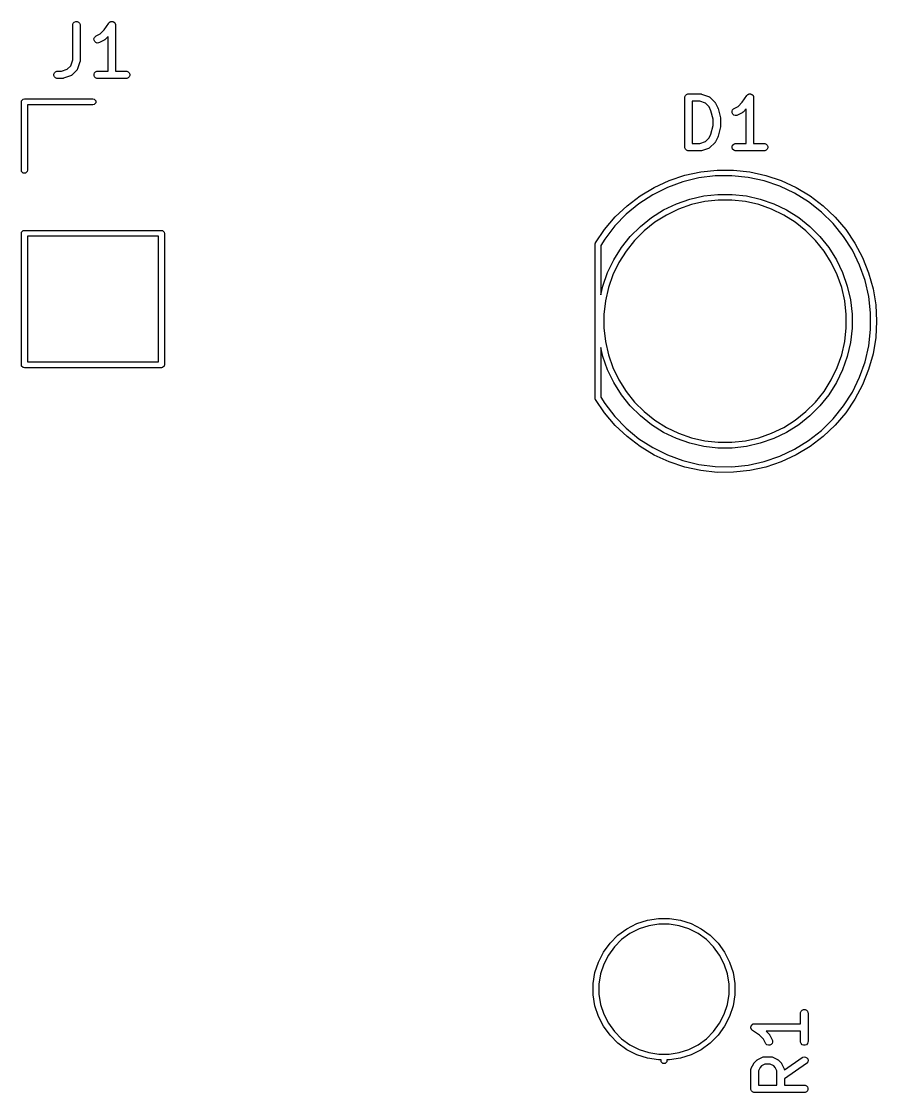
# Model space of a CAD drawing. Header units: inches. Extents: x 5.12 to 6.33, y -3.92 to -3.07.
# Drawn here: x 5.12 to 5.798, y -3.919 to -3.069 of the extents above; entities that cross this region are included whole.
import ezdxf

# ---------------------------------------------------------------- set-up
doc = ezdxf.new("R2010")
doc.units = ezdxf.units.IN
doc.header["$MEASUREMENT"] = 0
doc.layers.add('F.Silkscreen', color=41, linetype='CONTINUOUS', true_color=0xf2eda1)

msp = doc.modelspace()

# ---------------------------------------------------------------- linework, layer by layer
at = {"layer": 'F.Silkscreen', "linetype": 'CONTINUOUS'}
for p, q in [((5.16109, -3.07224), (5.16115, -3.07166)), ((5.16109, -3.09988), (5.16109, -3.07224)), ((5.16115, -3.07166), (5.16159, -3.0706)), ((5.16159, -3.0706), (5.1624, -3.06978)), ((5.1624, -3.06978), (5.16347, -3.06934)), ((5.16347, -3.06934), (5.16462, -3.06934)), ((5.16462, -3.06934), (5.16568, -3.06978)), ((5.16568, -3.06978), (5.1665, -3.0706)), ((5.1665, -3.0706), (5.16694, -3.07166)), ((5.16694, -3.07166), (5.16699, -3.07224)), ((5.16699, -3.07224), (5.16699, -3.10036)), ((5.18292, -3.07918), (5.18612, -3.07598)), ((5.18612, -3.07598), (5.18971, -3.0706)), ((5.18971, -3.07059), (5.19007, -3.07015)), ((5.18971, -3.0706), (5.18971, -3.07059)), ((5.18971, -3.0706), (5.18971, -3.0706)), ((5.18971, -3.0706), (5.18971, -3.0706)), ((5.19007, -3.07015), (5.19032, -3.06999)), ((5.19032, -3.06999), (5.19052, -3.06978)), ((5.19052, -3.06978), (5.19079, -3.06967)), ((5.19079, -3.06967), (5.19103, -3.06951)), ((5.19103, -3.06951), (5.19132, -3.06945)), ((5.19132, -3.06945), (5.19159, -3.06934)), ((5.19159, -3.06934), (5.19188, -3.06934)), ((5.19188, -3.06934), (5.19216, -3.06928)), ((5.19216, -3.06928), (5.19245, -3.06934)), ((5.19245, -3.06934), (5.19274, -3.06934)), ((5.19274, -3.06934), (5.19301, -3.06945)), ((5.19301, -3.06945), (5.19329, -3.06951)), ((5.19329, -3.06951), (5.19353, -3.06967)), ((5.19353, -3.06967), (5.1938, -3.06978)), ((5.1938, -3.06978), (5.19401, -3.06999)), ((5.19401, -3.06999), (5.19425, -3.07015)), ((5.19425, -3.07015), (5.19441, -3.07039)), ((5.19441, -3.07039), (5.19462, -3.0706)), ((5.19462, -3.0706), (5.19473, -3.07086)), ((5.19473, -3.07086), (5.19489, -3.0711)), ((5.19489, -3.0711), (5.19495, -3.07139)), ((5.19495, -3.07139), (5.19506, -3.07166)), ((5.19506, -3.07166), (5.19512, -3.07223)), ((5.19512, -3.07223), (5.19512, -3.07223)), ((5.19512, -3.07223), (5.19512, -3.07223)), ((5.19512, -3.07223), (5.19512, -3.07224)), ((5.19512, -3.07224), (5.19512, -3.10865)), ((5.17799, -3.08312), (5.17835, -3.08202)), ((5.17807, -3.08427), (5.17799, -3.08312)), ((5.17858, -3.0853), (5.17807, -3.08427)), ((5.17835, -3.08202), (5.1791, -3.08115)), ((5.1791, -3.08115), (5.17959, -3.08084)), ((5.17959, -3.08084), (5.18292, -3.07918)), ((5.18598, -3.08425), (5.18224, -3.08613)), ((5.18623, -3.0841), (5.18598, -3.08425)), ((5.1863, -3.08407), (5.18623, -3.0841)), ((5.18639, -3.084), (5.1863, -3.08407)), ((5.18647, -3.08394), (5.18639, -3.084)), ((5.18653, -3.08388), (5.18647, -3.08394)), ((5.18675, -3.0837), (5.18653, -3.08388)), ((5.18921, -3.08124), (5.18675, -3.0837)), ((5.18921, -3.10865), (5.18921, -3.08124)), ((5.17945, -3.08605), (5.17858, -3.0853)), ((5.18055, -3.08642), (5.17945, -3.08605)), ((5.18169, -3.08633), (5.18055, -3.08642)), ((5.18224, -3.08613), (5.18169, -3.08633)), ((5.15959, -3.10439), (5.16109, -3.09988)), ((5.16684, -3.10129), (5.16497, -3.10692)), ((5.16691, -3.10101), (5.16684, -3.10129)), ((5.16694, -3.10093), (5.16691, -3.10101)), ((5.16695, -3.10083), (5.16694, -3.10093)), ((5.16697, -3.10073), (5.16695, -3.10083)), ((5.16699, -3.10036), (5.16697, -3.10065)), ((5.16697, -3.10065), (5.16697, -3.10073)), ((5.14615, -3.11103), (5.14659, -3.10997)), ((5.14659, -3.10997), (5.1474, -3.10915)), ((5.1474, -3.10915), (5.14847, -3.10871)), ((5.14847, -3.10871), (5.14904, -3.10865)), ((5.14904, -3.10865), (5.15231, -3.10865)), ((5.15231, -3.10865), (5.15682, -3.10715)), ((5.15682, -3.10715), (5.15959, -3.10439)), ((5.16426, -3.10807), (5.16051, -3.11182)), ((5.16462, -3.10762), (5.16426, -3.10807)), ((5.16466, -3.10753), (5.16462, -3.10762)), ((5.16473, -3.10745), (5.16466, -3.10753)), ((5.16497, -3.10692), (5.16473, -3.10745)), ((5.17802, -3.11103), (5.17846, -3.10997)), ((5.17846, -3.10997), (5.17927, -3.10915)), ((5.17927, -3.10915), (5.18034, -3.10871)), ((5.18034, -3.10871), (5.18091, -3.10865)), ((5.18091, -3.10865), (5.18921, -3.10865)), ((5.19512, -3.10865), (5.20341, -3.10865)), ((5.20341, -3.10865), (5.20399, -3.10871)), ((5.20399, -3.10871), (5.20505, -3.10915)), ((5.20505, -3.10915), (5.20587, -3.10997)), ((5.20587, -3.10997), (5.20631, -3.11103)), ((5.14615, -3.11218), (5.14615, -3.11103)), ((5.14659, -3.11325), (5.14615, -3.11218)), ((5.1474, -3.11406), (5.14659, -3.11325)), ((5.14847, -3.1145), (5.1474, -3.11406)), ((5.14904, -3.11456), (5.14847, -3.1145)), ((5.15279, -3.11456), (5.14904, -3.11456)), ((5.15308, -3.11453), (5.15279, -3.11456)), ((5.15316, -3.11454), (5.15308, -3.11453)), ((5.15326, -3.11451), (5.15316, -3.11454)), ((5.15337, -3.1145), (5.15326, -3.11451)), ((5.15344, -3.11447), (5.15337, -3.1145)), ((5.15373, -3.11441), (5.15344, -3.11447)), ((5.15935, -3.11253), (5.15373, -3.11441)), ((5.15988, -3.1123), (5.15935, -3.11253)), ((5.15996, -3.11223), (5.15988, -3.1123)), ((5.16006, -3.11219), (5.15996, -3.11223)), ((5.16051, -3.11182), (5.16006, -3.11219)), ((5.17802, -3.11218), (5.17802, -3.11103)), ((5.17846, -3.11325), (5.17802, -3.11218)), ((5.17927, -3.11406), (5.17846, -3.11325)), ((5.18034, -3.1145), (5.17927, -3.11406)), ((5.18091, -3.11456), (5.18034, -3.1145)), ((5.20341, -3.11456), (5.18091, -3.11456)), ((5.20399, -3.1145), (5.20341, -3.11456)), ((5.20505, -3.11406), (5.20399, -3.1145)), ((5.20587, -3.11325), (5.20505, -3.11406)), ((5.20631, -3.11218), (5.20587, -3.11325)), ((5.20631, -3.11103), (5.20631, -3.11218)), ((5.64765, -3.12726), (5.64871, -3.12682)), ((5.64871, -3.12682), (5.64929, -3.12676)), ((5.64929, -3.12676), (5.65866, -3.12676)), ((5.65866, -3.12676), (5.65895, -3.12679)), ((5.65895, -3.12679), (5.65903, -3.12679)), ((5.65903, -3.12679), (5.65913, -3.12681)), ((5.65913, -3.12681), (5.65924, -3.12682)), ((5.65924, -3.12682), (5.65931, -3.12685)), ((5.65931, -3.12685), (5.6596, -3.12692)), ((5.6596, -3.12692), (5.66522, -3.12879)), ((5.69666, -3.12715), (5.6969, -3.12699)), ((5.6969, -3.12699), (5.69719, -3.12693)), ((5.69719, -3.12693), (5.69746, -3.12682)), ((5.69746, -3.12682), (5.69774, -3.12682)), ((5.69774, -3.12682), (5.69803, -3.12676)), ((5.69803, -3.12676), (5.69832, -3.12682)), ((5.69832, -3.12682), (5.69861, -3.12682)), ((5.69861, -3.12682), (5.69887, -3.12693)), ((5.69887, -3.12693), (5.69916, -3.12699)), ((5.69916, -3.12699), (5.6994, -3.12715)), ((5.12047, -3.13307), (5.12065, -3.13217)), ((5.12047, -3.1874), (5.12047, -3.13307)), ((5.12065, -3.13217), (5.12193, -3.13089)), ((5.12193, -3.13089), (5.12283, -3.13071)), ((5.12283, -3.13071), (5.17717, -3.13071)), ((5.17717, -3.13543), (5.1252, -3.13543)), ((5.1252, -3.13543), (5.1252, -3.1874)), ((5.17717, -3.13071), (5.17807, -3.13089)), ((5.17807, -3.13525), (5.17717, -3.13543)), ((5.17807, -3.13089), (5.17935, -3.13217)), ((5.17935, -3.13397), (5.17807, -3.13525)), ((5.17935, -3.13217), (5.17935, -3.13397)), ((5.64633, -3.12972), (5.64639, -3.12914)), ((5.64633, -3.16909), (5.64633, -3.12972)), ((5.64639, -3.12914), (5.64683, -3.12808)), ((5.64683, -3.12808), (5.64765, -3.12726)), ((5.65818, -3.13267), (5.65224, -3.13267)), ((5.65224, -3.13267), (5.65224, -3.16613)), ((5.66269, -3.13417), (5.65818, -3.13267)), ((5.66561, -3.13709), (5.66269, -3.13417)), ((5.66522, -3.12879), (5.66575, -3.12903)), ((5.66575, -3.12903), (5.66583, -3.1291)), ((5.66583, -3.1291), (5.66593, -3.12914)), ((5.66593, -3.12914), (5.66637, -3.1295)), ((5.66637, -3.1295), (5.67012, -3.13325)), ((5.67012, -3.13325), (5.67031, -3.13348)), ((5.67031, -3.13348), (5.67037, -3.13353)), ((5.67037, -3.13353), (5.67042, -3.13362)), ((5.67042, -3.13362), (5.67049, -3.1337)), ((5.67049, -3.1337), (5.67052, -3.13377)), ((5.67052, -3.13377), (5.67068, -3.13402)), ((5.67068, -3.13402), (5.67255, -3.13777)), ((5.68878, -3.13666), (5.69199, -3.13346)), ((5.69199, -3.13346), (5.69557, -3.12808)), ((5.69557, -3.12808), (5.69558, -3.12808)), ((5.69558, -3.12807), (5.69594, -3.12763)), ((5.69558, -3.12808), (5.69558, -3.12807)), ((5.69558, -3.12808), (5.69558, -3.12808)), ((5.69594, -3.12763), (5.69618, -3.12747)), ((5.69618, -3.12747), (5.69639, -3.12726)), ((5.69639, -3.12726), (5.69666, -3.12715)), ((5.6994, -3.12715), (5.69967, -3.12726)), ((5.69967, -3.12726), (5.69988, -3.12747)), ((5.69988, -3.12747), (5.70012, -3.12763)), ((5.70012, -3.12763), (5.70028, -3.12787)), ((5.70028, -3.12787), (5.70049, -3.12808)), ((5.70049, -3.12808), (5.7006, -3.12834)), ((5.7006, -3.12834), (5.70076, -3.12858)), ((5.70076, -3.12858), (5.70082, -3.12887)), ((5.70082, -3.12887), (5.70093, -3.12914)), ((5.70093, -3.12914), (5.70098, -3.12971)), ((5.70098, -3.12971), (5.70098, -3.12971)), ((5.70098, -3.12971), (5.70098, -3.12972)), ((5.70098, -3.12972), (5.70098, -3.12972)), ((5.70098, -3.12972), (5.70098, -3.16613)), ((5.66712, -3.14012), (5.66561, -3.13709)), ((5.66883, -3.14695), (5.66712, -3.14012)), ((5.67255, -3.13777), (5.67257, -3.13781)), ((5.67257, -3.13781), (5.67258, -3.13783)), ((5.67258, -3.13783), (5.67267, -3.13807)), ((5.67267, -3.13807), (5.67276, -3.13831)), ((5.67276, -3.13831), (5.67276, -3.13833)), ((5.67276, -3.13833), (5.67277, -3.13837)), ((5.67277, -3.13837), (5.67465, -3.14587)), ((5.68385, -3.1406), (5.68422, -3.1395)), ((5.68393, -3.14175), (5.68385, -3.1406)), ((5.68445, -3.14278), (5.68393, -3.14175)), ((5.68422, -3.1395), (5.68497, -3.13863)), ((5.68532, -3.14353), (5.68445, -3.14278)), ((5.68497, -3.13863), (5.68546, -3.13832)), ((5.68641, -3.1439), (5.68532, -3.14353)), ((5.68546, -3.13832), (5.68878, -3.13666)), ((5.68756, -3.14381), (5.68641, -3.1439)), ((5.6881, -3.14361), (5.68756, -3.14381)), ((5.69185, -3.14173), (5.6881, -3.14361)), ((5.6921, -3.14158), (5.69185, -3.14173)), ((5.69217, -3.14155), (5.6921, -3.14158)), ((5.69225, -3.14148), (5.69217, -3.14155)), ((5.69234, -3.14142), (5.69225, -3.14148)), ((5.69239, -3.14136), (5.69234, -3.14142)), ((5.69262, -3.14118), (5.69239, -3.14136)), ((5.69508, -3.13872), (5.69262, -3.14118)), ((5.69508, -3.16613), (5.69508, -3.13872)), ((5.66712, -3.15868), (5.66883, -3.15185)), ((5.66883, -3.15185), (5.66883, -3.14695)), ((5.67465, -3.14587), (5.67466, -3.14597)), ((5.67466, -3.14597), (5.67468, -3.14601)), ((5.67468, -3.14601), (5.6747, -3.14623)), ((5.6747, -3.14623), (5.67473, -3.14645)), ((5.67473, -3.15236), (5.6747, -3.15257)), ((5.67473, -3.14645), (5.67473, -3.14649)), ((5.67473, -3.14649), (5.67474, -3.14659)), ((5.67474, -3.15221), (5.67473, -3.15231)), ((5.67473, -3.15231), (5.67473, -3.15236)), ((5.67474, -3.14659), (5.67474, -3.15221)), ((5.66561, -3.16171), (5.66712, -3.15868)), ((5.67257, -3.16099), (5.67255, -3.16103)), ((5.67258, -3.16097), (5.67257, -3.16099)), ((5.67267, -3.16073), (5.67258, -3.16097)), ((5.67276, -3.16049), (5.67267, -3.16073)), ((5.67277, -3.16043), (5.67276, -3.16047)), ((5.67276, -3.16047), (5.67276, -3.16049)), ((5.67465, -3.15293), (5.67277, -3.16043)), ((5.67466, -3.15283), (5.67465, -3.15293)), ((5.67468, -3.15279), (5.67466, -3.15283)), ((5.6747, -3.15257), (5.67468, -3.15279)), ((5.64639, -3.16966), (5.64633, -3.16909)), ((5.65224, -3.16613), (5.65818, -3.16613)), ((5.65818, -3.16613), (5.66269, -3.16463)), ((5.66269, -3.16463), (5.66561, -3.16171)), ((5.66637, -3.1693), (5.66593, -3.16967)), ((5.67012, -3.16555), (5.66637, -3.1693)), ((5.67031, -3.16532), (5.67012, -3.16555)), ((5.67037, -3.16527), (5.67031, -3.16532)), ((5.67042, -3.16518), (5.67037, -3.16527)), ((5.67049, -3.1651), (5.67042, -3.16518)), ((5.67052, -3.16503), (5.67049, -3.1651)), ((5.67068, -3.16478), (5.67052, -3.16503)), ((5.67255, -3.16103), (5.67068, -3.16478)), ((5.68389, -3.16851), (5.68433, -3.16745)), ((5.68389, -3.16966), (5.68389, -3.16851)), ((5.68433, -3.16745), (5.68514, -3.16663)), ((5.68514, -3.16663), (5.68621, -3.16619)), ((5.68621, -3.16619), (5.68678, -3.16613)), ((5.68678, -3.16613), (5.69508, -3.16613)), ((5.70098, -3.16613), (5.70928, -3.16613)), ((5.70928, -3.16613), (5.70986, -3.16619)), ((5.70986, -3.16619), (5.71092, -3.16663)), ((5.71092, -3.16663), (5.71174, -3.16745)), ((5.71174, -3.16745), (5.71218, -3.16851)), ((5.71218, -3.16851), (5.71218, -3.16966)), ((5.64683, -3.17073), (5.64639, -3.16966)), ((5.64765, -3.17154), (5.64683, -3.17073)), ((5.64871, -3.17198), (5.64765, -3.17154)), ((5.64929, -3.17204), (5.64871, -3.17198)), ((5.65866, -3.17204), (5.64929, -3.17204)), ((5.65895, -3.17201), (5.65866, -3.17204)), ((5.65903, -3.17202), (5.65895, -3.17201)), ((5.65913, -3.17199), (5.65903, -3.17202)), ((5.65924, -3.17198), (5.65913, -3.17199)), ((5.65931, -3.17195), (5.65924, -3.17198)), ((5.6596, -3.17189), (5.65931, -3.17195)), ((5.66522, -3.17001), (5.6596, -3.17189)), ((5.66575, -3.16978), (5.66522, -3.17001)), ((5.66583, -3.16971), (5.66575, -3.16978)), ((5.66593, -3.16967), (5.66583, -3.16971)), ((5.68433, -3.17073), (5.68389, -3.16966)), ((5.68514, -3.17154), (5.68433, -3.17073)), ((5.68621, -3.17198), (5.68514, -3.17154)), ((5.68678, -3.17204), (5.68621, -3.17198)), ((5.70928, -3.17204), (5.68678, -3.17204)), ((5.70986, -3.17198), (5.70928, -3.17204)), ((5.71092, -3.17154), (5.70986, -3.17198)), ((5.71174, -3.17073), (5.71092, -3.17154)), ((5.71218, -3.16966), (5.71174, -3.17073)), ((5.12065, -3.18831), (5.12047, -3.1874)), ((5.12193, -3.18958), (5.12065, -3.18831)), ((5.12374, -3.18958), (5.12193, -3.18958)), ((5.12502, -3.18831), (5.12374, -3.18958)), ((5.1252, -3.1874), (5.12502, -3.18831)), ((5.63401, -3.19549), (5.64633, -3.19136)), ((5.65761, -3.19343), (5.64493, -3.19649)), ((5.64633, -3.19136), (5.65902, -3.18857)), ((5.67056, -3.19181), (5.65761, -3.19343)), ((5.65902, -3.18857), (5.67194, -3.18718)), ((5.6836, -3.19167), (5.67056, -3.19181)), ((5.67194, -3.18718), (5.68494, -3.18719)), ((5.69658, -3.193), (5.6836, -3.19167)), ((5.68494, -3.18719), (5.69786, -3.1886)), ((5.70933, -3.19578), (5.69658, -3.193)), ((5.69786, -3.1886), (5.71055, -3.19141)), ((5.71055, -3.19141), (5.72286, -3.19556)), ((5.61107, -3.20763), (5.62221, -3.20094)), ((5.63267, -3.20096), (5.621, -3.20679)), ((5.62221, -3.20094), (5.63401, -3.19549)), ((5.64493, -3.19649), (5.63267, -3.20096)), ((5.72168, -3.19998), (5.70933, -3.19578)), ((5.73348, -3.20555), (5.72168, -3.19998)), ((5.72286, -3.19556), (5.73465, -3.20103)), ((5.73465, -3.20103), (5.74578, -3.20773)), ((5.60071, -3.21548), (5.61107, -3.20763)), ((5.621, -3.20679), (5.61006, -3.21389)), ((5.63978, -3.21397), (5.65044, -3.21024)), ((5.65044, -3.21024), (5.66146, -3.20772)), ((5.66146, -3.20772), (5.6727, -3.20646)), ((5.67295, -3.21102), (5.66223, -3.21223)), ((5.6727, -3.20646), (5.684, -3.20646)), ((5.68374, -3.21102), (5.67295, -3.21102)), ((5.69446, -3.21223), (5.68374, -3.21102)), ((5.684, -3.20646), (5.69523, -3.20772)), ((5.69523, -3.20772), (5.70625, -3.21024)), ((5.70625, -3.21024), (5.71692, -3.21397)), ((5.74457, -3.21242), (5.73348, -3.20555)), ((5.74578, -3.20773), (5.75612, -3.2156)), ((5.59127, -3.2244), (5.60071, -3.21548)), ((5.61006, -3.21389), (5.59998, -3.22219)), ((5.62002, -3.22489), (5.62959, -3.21888)), ((5.62959, -3.21888), (5.63978, -3.21397)), ((5.64153, -3.2182), (5.63181, -3.22288)), ((5.65171, -3.21463), (5.64153, -3.2182)), ((5.66223, -3.21223), (5.65171, -3.21463)), ((5.70498, -3.21463), (5.69446, -3.21223)), ((5.71517, -3.2182), (5.70498, -3.21463)), ((5.72489, -3.22288), (5.71517, -3.2182)), ((5.71692, -3.21397), (5.7271, -3.21888)), ((5.7271, -3.21888), (5.73667, -3.22489)), ((5.75483, -3.22049), (5.74457, -3.21242)), ((5.7641, -3.22966), (5.75483, -3.22049)), ((5.75612, -3.2156), (5.76555, -3.22454)), ((5.58284, -3.2343), (5.59127, -3.2244)), ((5.59998, -3.22219), (5.59091, -3.23156)), ((5.61119, -3.23194), (5.62002, -3.22489)), ((5.62267, -3.22862), (5.61423, -3.23535)), ((5.63181, -3.22288), (5.62267, -3.22862)), ((5.73402, -3.22862), (5.72489, -3.22288)), ((5.74246, -3.23535), (5.73402, -3.22862)), ((5.73667, -3.22489), (5.74551, -3.23194)), ((5.76555, -3.22454), (5.77396, -3.23445)), ((5.12047, -3.2374), (5.12065, -3.2365)), ((5.12047, -3.34173), (5.12047, -3.2374)), ((5.12065, -3.2365), (5.12193, -3.23522)), ((5.12193, -3.23522), (5.12283, -3.23504)), ((5.12283, -3.23504), (5.2315, -3.23504)), ((5.2315, -3.23504), (5.2324, -3.23522)), ((5.2324, -3.23522), (5.23368, -3.2365)), ((5.23368, -3.2365), (5.23386, -3.2374)), ((5.23386, -3.2374), (5.23386, -3.34173)), ((5.57554, -3.24505), (5.58284, -3.2343)), ((5.59091, -3.23156), (5.58295, -3.2419)), ((5.6032, -3.23993), (5.61119, -3.23194)), ((5.61423, -3.23535), (5.6066, -3.24297)), ((5.75009, -3.24297), (5.74246, -3.23535)), ((5.74551, -3.23194), (5.7535, -3.23993)), ((5.77228, -3.23982), (5.7641, -3.22966)), ((5.77396, -3.23445), (5.78125, -3.24521)), ((5.1252, -3.23976), (5.1252, -3.33937)), ((5.22913, -3.23976), (5.1252, -3.23976)), ((5.22913, -3.33937), (5.22913, -3.23976)), ((5.5752, -3.24626), (5.57538, -3.24536)), ((5.57538, -3.24536), (5.57549, -3.24524)), ((5.57549, -3.24524), (5.57554, -3.24505)), ((5.58295, -3.2419), (5.57992, -3.24692)), ((5.59615, -3.24876), (5.6032, -3.23993)), ((5.6066, -3.24297), (5.59988, -3.25141)), ((5.75682, -3.25141), (5.75009, -3.24297)), ((5.7535, -3.23993), (5.76054, -3.24876)), ((5.77927, -3.25084), (5.77228, -3.23982)), ((5.78125, -3.24521), (5.78734, -3.25669)), ((5.5752, -3.36791), (5.5752, -3.24626)), ((5.57992, -3.24692), (5.57992, -3.28609)), ((5.59013, -3.25833), (5.59615, -3.24876)), ((5.59988, -3.25141), (5.59414, -3.26055)), ((5.76256, -3.26055), (5.75682, -3.25141)), ((5.76054, -3.24876), (5.76656, -3.25833)), ((5.78497, -3.26258), (5.77927, -3.25084)), ((5.58523, -3.26852), (5.59013, -3.25833)), ((5.59414, -3.26055), (5.58946, -3.27027)), ((5.76724, -3.27027), (5.76256, -3.26055)), ((5.76656, -3.25833), (5.77146, -3.26852)), ((5.7893, -3.27488), (5.78497, -3.26258)), ((5.78734, -3.25669), (5.79215, -3.26876)), ((5.5815, -3.27919), (5.58523, -3.26852)), ((5.58946, -3.27027), (5.58589, -3.28045)), ((5.7708, -3.28045), (5.76724, -3.27027)), ((5.77146, -3.26852), (5.77519, -3.27919)), ((5.79215, -3.26876), (5.79562, -3.28129)), ((5.57992, -3.28609), (5.5815, -3.27919)), ((5.77519, -3.27919), (5.77771, -3.2902)), ((5.79223, -3.2876), (5.7893, -3.27488)), ((5.58589, -3.28045), (5.58349, -3.29097)), ((5.7732, -3.29097), (5.7708, -3.28045)), ((5.7937, -3.30056), (5.79223, -3.2876)), ((5.79562, -3.28129), (5.79772, -3.29411)), ((5.58349, -3.29097), (5.58228, -3.30169)), ((5.77441, -3.30169), (5.7732, -3.29097)), ((5.77771, -3.2902), (5.77898, -3.30144)), ((5.79772, -3.29411), (5.79843, -3.30709)), ((5.58228, -3.30169), (5.58228, -3.31248)), ((5.77441, -3.31248), (5.77441, -3.30169)), ((5.77898, -3.30144), (5.77898, -3.31274)), ((5.7937, -3.30709), (5.7937, -3.30056)), ((5.58228, -3.31248), (5.58349, -3.3232)), ((5.7732, -3.3232), (5.77441, -3.31248)), ((5.77898, -3.31274), (5.77771, -3.32397)), ((5.79223, -3.32657), (5.7937, -3.31361)), ((5.7937, -3.31361), (5.7937, -3.30709)), ((5.79843, -3.30709), (5.79772, -3.32006)), ((5.79772, -3.32006), (5.79562, -3.33289)), ((5.5815, -3.33499), (5.57992, -3.32808)), ((5.57992, -3.32808), (5.57992, -3.36725)), ((5.58349, -3.3232), (5.58589, -3.33372)), ((5.7708, -3.33372), (5.7732, -3.3232)), ((5.77771, -3.32397), (5.77519, -3.33499)), ((5.7893, -3.33929), (5.79223, -3.32657)), ((5.1252, -3.33937), (5.22913, -3.33937)), ((5.58523, -3.34566), (5.5815, -3.33499)), ((5.58589, -3.33372), (5.58946, -3.34391)), ((5.76724, -3.34391), (5.7708, -3.33372)), ((5.77519, -3.33499), (5.77146, -3.34566)), ((5.78497, -3.35159), (5.7893, -3.33929)), ((5.79562, -3.33289), (5.79215, -3.34541)), ((5.12065, -3.34264), (5.12047, -3.34173)), ((5.12193, -3.34391), (5.12065, -3.34264)), ((5.12283, -3.34409), (5.12193, -3.34391)), ((5.2315, -3.34409), (5.12283, -3.34409)), ((5.2324, -3.34391), (5.2315, -3.34409)), ((5.23368, -3.34264), (5.2324, -3.34391)), ((5.23386, -3.34173), (5.23368, -3.34264)), ((5.59013, -3.35584), (5.58523, -3.34566)), ((5.58946, -3.34391), (5.59414, -3.35363)), ((5.76256, -3.35363), (5.76724, -3.34391)), ((5.77146, -3.34566), (5.76656, -3.35584)), ((5.79215, -3.34541), (5.78734, -3.35748)), ((5.59615, -3.36541), (5.59013, -3.35584)), ((5.59414, -3.35363), (5.59988, -3.36276)), ((5.75682, -3.36276), (5.76256, -3.35363)), ((5.76656, -3.35584), (5.76054, -3.36541)), ((5.77927, -3.36333), (5.78497, -3.35159)), ((5.59988, -3.36276), (5.6066, -3.3712)), ((5.75009, -3.3712), (5.75682, -3.36276)), ((5.77228, -3.37435), (5.77927, -3.36333)), ((5.78734, -3.35748), (5.78125, -3.36897)), ((5.57538, -3.36882), (5.5752, -3.36791)), ((5.57549, -3.36893), (5.57538, -3.36882)), ((5.57554, -3.36913), (5.57549, -3.36893)), ((5.58284, -3.37987), (5.57554, -3.36913)), ((5.57992, -3.36725), (5.58295, -3.37227)), ((5.58295, -3.37227), (5.59091, -3.38261)), ((5.6032, -3.37425), (5.59615, -3.36541)), ((5.6066, -3.3712), (5.61423, -3.37883)), ((5.74246, -3.37883), (5.75009, -3.3712)), ((5.76054, -3.36541), (5.7535, -3.37425)), ((5.78125, -3.36897), (5.77396, -3.37972)), ((5.59127, -3.38977), (5.58284, -3.37987)), ((5.61119, -3.38224), (5.6032, -3.37425)), ((5.61423, -3.37883), (5.62267, -3.38556)), ((5.73402, -3.38556), (5.74246, -3.37883)), ((5.7535, -3.37425), (5.74551, -3.38224)), ((5.7641, -3.38451), (5.77228, -3.37435)), ((5.77396, -3.37972), (5.76555, -3.38963)), ((5.59091, -3.38261), (5.59998, -3.39199)), ((5.60071, -3.39869), (5.59127, -3.38977)), ((5.62002, -3.38928), (5.61119, -3.38224)), ((5.62959, -3.3953), (5.62002, -3.38928)), ((5.62267, -3.38556), (5.63181, -3.3913)), ((5.72489, -3.3913), (5.73402, -3.38556)), ((5.73667, -3.38928), (5.7271, -3.3953)), ((5.74551, -3.38224), (5.73667, -3.38928)), ((5.75483, -3.39369), (5.7641, -3.38451)), ((5.76555, -3.38963), (5.75612, -3.39857)), ((5.59998, -3.39199), (5.61006, -3.40028)), ((5.61107, -3.40655), (5.60071, -3.39869)), ((5.63978, -3.4002), (5.62959, -3.3953)), ((5.63181, -3.3913), (5.64153, -3.39598)), ((5.64153, -3.39598), (5.65171, -3.39954)), ((5.70498, -3.39954), (5.71517, -3.39598)), ((5.71517, -3.39598), (5.72489, -3.3913)), ((5.7271, -3.3953), (5.71692, -3.4002)), ((5.74457, -3.40176), (5.75483, -3.39369)), ((5.75612, -3.39857), (5.74578, -3.40644)), ((5.61006, -3.40028), (5.621, -3.40738)), ((5.62221, -3.41324), (5.61107, -3.40655)), ((5.621, -3.40738), (5.63267, -3.41321)), ((5.65044, -3.40393), (5.63978, -3.4002)), ((5.66146, -3.40645), (5.65044, -3.40393)), ((5.65171, -3.39954), (5.66223, -3.40194)), ((5.6727, -3.40772), (5.66146, -3.40645)), ((5.66223, -3.40194), (5.67295, -3.40315)), ((5.67295, -3.40315), (5.68374, -3.40315)), ((5.68374, -3.40315), (5.69446, -3.40194)), ((5.69523, -3.40645), (5.684, -3.40772)), ((5.69446, -3.40194), (5.70498, -3.39954)), ((5.70625, -3.40393), (5.69523, -3.40645)), ((5.71692, -3.4002), (5.70625, -3.40393)), ((5.73348, -3.40862), (5.74457, -3.40176)), ((5.74578, -3.40644), (5.73465, -3.41315)), ((5.63401, -3.41868), (5.62221, -3.41324)), ((5.63267, -3.41321), (5.64493, -3.41768)), ((5.684, -3.40772), (5.6727, -3.40772)), ((5.70933, -3.41839), (5.72168, -3.41419)), ((5.72168, -3.41419), (5.73348, -3.40862)), ((5.73465, -3.41315), (5.72286, -3.41861)), ((5.64633, -3.42282), (5.63401, -3.41868)), ((5.64493, -3.41768), (5.65761, -3.42075)), ((5.65902, -3.4256), (5.64633, -3.42282)), ((5.65761, -3.42075), (5.67056, -3.42236)), ((5.67056, -3.42236), (5.6836, -3.4225)), ((5.6836, -3.4225), (5.69658, -3.42117)), ((5.69658, -3.42117), (5.70933, -3.41839)), ((5.71055, -3.42277), (5.69786, -3.42557)), ((5.72286, -3.41861), (5.71055, -3.42277)), ((5.67194, -3.42699), (5.65902, -3.4256)), ((5.68494, -3.42698), (5.67194, -3.42699)), ((5.69786, -3.42557), (5.68494, -3.42698)), ((5.61678, -3.78226), (5.6255, -3.78088)), ((5.6255, -3.78088), (5.63434, -3.78088)), ((5.63434, -3.78088), (5.64306, -3.78226)), ((5.59336, -3.7942), (5.60051, -3.789)), ((5.60051, -3.789), (5.60838, -3.78499)), ((5.61012, -3.78921), (5.60289, -3.7929)), ((5.60838, -3.78499), (5.61678, -3.78226)), ((5.61784, -3.7867), (5.61012, -3.78921)), ((5.62586, -3.78543), (5.61784, -3.7867)), ((5.63398, -3.78543), (5.62586, -3.78543)), ((5.642, -3.7867), (5.63398, -3.78543)), ((5.64972, -3.78921), (5.642, -3.7867)), ((5.64306, -3.78226), (5.65147, -3.78499)), ((5.65695, -3.7929), (5.64972, -3.78921)), ((5.65147, -3.78499), (5.65934, -3.789)), ((5.65934, -3.789), (5.66648, -3.7942)), ((5.58711, -3.80044), (5.59336, -3.7942)), ((5.59632, -3.79767), (5.59058, -3.80341)), ((5.60289, -3.7929), (5.59632, -3.79767)), ((5.66352, -3.79767), (5.65695, -3.7929)), ((5.66926, -3.80341), (5.66352, -3.79767)), ((5.66648, -3.7942), (5.67273, -3.80044)), ((5.58192, -3.80759), (5.58711, -3.80044)), ((5.59058, -3.80341), (5.58581, -3.80998)), ((5.67403, -3.80998), (5.66926, -3.80341)), ((5.67273, -3.80044), (5.67792, -3.80759)), ((5.57791, -3.81546), (5.58192, -3.80759)), ((5.58581, -3.80998), (5.58212, -3.81721)), ((5.67772, -3.81721), (5.67403, -3.80998)), ((5.67792, -3.80759), (5.68193, -3.81546)), ((5.57518, -3.82387), (5.57791, -3.81546)), ((5.58212, -3.81721), (5.57962, -3.82493)), ((5.68023, -3.82493), (5.67772, -3.81721)), ((5.68193, -3.81546), (5.68466, -3.82387)), ((5.5738, -3.83259), (5.57518, -3.82387)), ((5.57962, -3.82493), (5.57835, -3.83295)), ((5.6815, -3.83295), (5.68023, -3.82493)), ((5.68466, -3.82387), (5.68605, -3.83259)), ((5.5738, -3.83295), (5.5738, -3.83259)), ((5.5738, -3.84143), (5.5738, -3.83295)), ((5.57835, -3.83295), (5.57835, -3.84107)), ((5.6815, -3.84107), (5.6815, -3.83295)), ((5.68605, -3.83259), (5.68605, -3.84143)), ((5.57518, -3.85015), (5.5738, -3.84143)), ((5.57835, -3.84107), (5.57962, -3.84909)), ((5.57962, -3.84909), (5.58212, -3.85681)), ((5.67772, -3.85681), (5.68023, -3.84909)), ((5.68023, -3.84909), (5.6815, -3.84107)), ((5.68605, -3.84143), (5.68466, -3.85015)), ((5.57791, -3.85855), (5.57518, -3.85015)), ((5.58212, -3.85681), (5.58581, -3.86404)), ((5.67403, -3.86404), (5.67772, -3.85681)), ((5.68466, -3.85015), (5.68193, -3.85855)), ((5.73818, -3.85607), (5.73824, -3.8555)), ((5.73818, -3.86437), (5.73818, -3.85607)), ((5.73824, -3.8555), (5.73868, -3.85443)), ((5.73868, -3.85443), (5.73949, -3.85362)), ((5.73949, -3.85362), (5.74056, -3.85318)), ((5.74056, -3.85318), (5.74171, -3.85318)), ((5.74171, -3.85318), (5.74278, -3.85362)), ((5.74278, -3.85362), (5.74359, -3.85443)), ((5.74359, -3.85443), (5.74403, -3.8555)), ((5.74403, -3.8555), (5.74409, -3.85607)), ((5.74409, -3.85607), (5.74409, -3.87857)), ((5.58192, -3.86642), (5.57791, -3.85855)), ((5.58581, -3.86404), (5.59058, -3.87061)), ((5.66926, -3.87061), (5.67403, -3.86404)), ((5.68193, -3.85855), (5.67792, -3.86642)), ((5.69898, -3.86648), (5.69904, -3.8662)), ((5.69904, -3.8662), (5.6992, -3.86595)), ((5.6992, -3.86595), (5.69931, -3.86568)), ((5.69931, -3.86568), (5.69951, -3.86548)), ((5.69951, -3.86548), (5.69967, -3.86524)), ((5.69967, -3.86524), (5.69992, -3.86507)), ((5.69992, -3.86507), (5.70012, -3.86487)), ((5.70012, -3.86487), (5.70039, -3.86476)), ((5.70039, -3.86476), (5.70063, -3.8646)), ((5.70063, -3.8646), (5.70092, -3.86454)), ((5.70092, -3.86454), (5.70119, -3.86443)), ((5.70119, -3.86443), (5.70176, -3.86437)), ((5.70176, -3.86437), (5.70176, -3.86437)), ((5.70176, -3.86437), (5.70176, -3.86437)), ((5.70176, -3.86437), (5.70176, -3.86437)), ((5.70176, -3.86437), (5.73818, -3.86437)), ((5.58711, -3.87357), (5.58192, -3.86642)), ((5.59336, -3.87982), (5.58711, -3.87357)), ((5.59058, -3.87061), (5.59632, -3.87635)), ((5.66352, -3.87635), (5.66926, -3.87061)), ((5.67273, -3.87357), (5.66648, -3.87982)), ((5.67792, -3.86642), (5.67273, -3.87357)), ((5.69881, -3.86733), (5.69887, -3.86704)), ((5.69887, -3.86761), (5.69881, -3.86733)), ((5.69887, -3.86675), (5.69898, -3.86648)), ((5.69887, -3.86704), (5.69887, -3.86675)), ((5.69887, -3.8679), (5.69887, -3.86761)), ((5.69898, -3.86817), (5.69887, -3.8679)), ((5.69904, -3.86846), (5.69898, -3.86817)), ((5.6992, -3.8687), (5.69904, -3.86846)), ((5.69931, -3.86896), (5.6992, -3.8687)), ((5.69952, -3.86917), (5.69931, -3.86896)), ((5.69968, -3.86941), (5.69952, -3.86917)), ((5.70012, -3.86978), (5.69968, -3.86941)), ((5.70013, -3.86978), (5.70012, -3.86978)), ((5.70012, -3.86978), (5.70012, -3.86978)), ((5.70012, -3.86978), (5.70012, -3.86978)), ((5.70551, -3.87337), (5.70013, -3.86978)), ((5.70871, -3.87657), (5.70551, -3.87337)), ((5.73818, -3.87028), (5.71077, -3.87028)), ((5.71077, -3.87028), (5.71323, -3.87273)), ((5.71323, -3.87273), (5.71341, -3.87296)), ((5.71341, -3.87296), (5.71347, -3.87301)), ((5.71347, -3.87301), (5.71353, -3.8731)), ((5.71353, -3.8731), (5.71359, -3.87318)), ((5.71359, -3.87318), (5.71362, -3.87325)), ((5.71362, -3.87325), (5.71378, -3.8735)), ((5.71378, -3.8735), (5.71565, -3.87725)), ((5.73818, -3.87857), (5.73818, -3.87028)), ((5.60051, -3.88501), (5.59336, -3.87982)), ((5.59632, -3.87635), (5.60289, -3.88112)), ((5.60289, -3.88112), (5.61012, -3.8848)), ((5.64972, -3.8848), (5.65695, -3.88112)), ((5.65695, -3.88112), (5.66352, -3.87635)), ((5.66648, -3.87982), (5.65934, -3.88501)), ((5.71037, -3.87989), (5.70871, -3.87657)), ((5.71068, -3.88038), (5.71037, -3.87989)), ((5.71155, -3.88114), (5.71068, -3.88038)), ((5.71264, -3.8815), (5.71155, -3.88114)), ((5.71379, -3.88142), (5.71264, -3.8815)), ((5.71482, -3.8809), (5.71379, -3.88142)), ((5.71558, -3.88003), (5.71482, -3.8809)), ((5.71594, -3.87894), (5.71558, -3.88003)), ((5.71565, -3.87725), (5.71586, -3.87779)), ((5.71586, -3.87779), (5.71594, -3.87894)), ((5.73824, -3.87915), (5.73818, -3.87857)), ((5.73868, -3.88021), (5.73824, -3.87915)), ((5.73949, -3.88103), (5.73868, -3.88021)), ((5.74056, -3.88147), (5.73949, -3.88103)), ((5.74171, -3.88147), (5.74056, -3.88147)), ((5.74278, -3.88103), (5.74171, -3.88147)), ((5.74359, -3.88021), (5.74278, -3.88103)), ((5.74403, -3.87915), (5.74359, -3.88021)), ((5.74409, -3.87857), (5.74403, -3.87915)), ((5.60838, -3.88902), (5.60051, -3.88501)), ((5.61678, -3.89175), (5.60838, -3.88902)), ((5.61012, -3.8848), (5.61784, -3.88731)), ((5.6255, -3.89313), (5.61678, -3.89175)), ((5.61784, -3.88731), (5.62586, -3.88858)), ((5.62586, -3.88858), (5.63398, -3.88858)), ((5.63398, -3.88858), (5.642, -3.88731)), ((5.64306, -3.89175), (5.63434, -3.89313)), ((5.642, -3.88731), (5.64972, -3.8848)), ((5.65147, -3.88902), (5.64306, -3.89175)), ((5.65934, -3.88501), (5.65147, -3.88902)), ((5.70419, -3.8928), (5.70794, -3.89093)), ((5.70794, -3.89093), (5.70848, -3.89072)), ((5.70848, -3.89072), (5.70859, -3.89071)), ((5.70859, -3.89071), (5.70869, -3.89067)), ((5.70869, -3.89067), (5.70926, -3.89062)), ((5.70926, -3.89062), (5.71489, -3.89062)), ((5.71489, -3.89062), (5.71546, -3.89067)), ((5.71546, -3.89067), (5.71556, -3.89071)), ((5.71556, -3.89071), (5.71567, -3.89072)), ((5.71567, -3.89072), (5.71621, -3.89093)), ((5.71621, -3.89093), (5.71996, -3.8928)), ((5.72534, -3.90102), (5.73944, -3.89115)), ((5.73944, -3.89115), (5.73995, -3.89087)), ((5.73995, -3.89087), (5.74107, -3.89062)), ((5.74107, -3.89062), (5.74221, -3.89082)), ((5.74221, -3.89082), (5.74318, -3.89144)), ((5.74318, -3.89144), (5.74384, -3.89238)), ((5.62756, -3.89313), (5.6255, -3.89313)), ((5.62756, -3.8937), (5.62756, -3.89313)), ((5.62774, -3.8946), (5.62756, -3.8937)), ((5.62902, -3.89588), (5.62774, -3.8946)), ((5.63083, -3.89588), (5.62902, -3.89588)), ((5.6321, -3.8946), (5.63083, -3.89588)), ((5.63228, -3.8937), (5.6321, -3.8946)), ((5.63434, -3.89313), (5.63228, -3.89313)), ((5.63228, -3.89313), (5.63228, -3.8937)), ((5.69892, -3.90029), (5.69912, -3.89975)), ((5.69912, -3.89975), (5.701, -3.896)), ((5.701, -3.896), (5.70115, -3.89575)), ((5.70115, -3.89575), (5.70118, -3.89568)), ((5.70118, -3.89568), (5.70125, -3.8956)), ((5.70125, -3.8956), (5.70131, -3.89551)), ((5.70131, -3.89551), (5.70137, -3.89546)), ((5.70137, -3.89546), (5.70155, -3.89523)), ((5.70155, -3.89523), (5.70343, -3.89336)), ((5.70343, -3.89336), (5.70365, -3.89317)), ((5.70365, -3.89317), (5.7037, -3.89311)), ((5.7037, -3.89311), (5.70379, -3.89306)), ((5.70379, -3.89306), (5.70387, -3.89299)), ((5.70387, -3.89299), (5.70395, -3.89296)), ((5.70395, -3.89296), (5.70419, -3.8928)), ((5.70607, -3.89907), (5.70472, -3.90177)), ((5.70726, -3.89787), (5.70607, -3.89907)), ((5.70996, -3.89652), (5.70726, -3.89787)), ((5.71419, -3.89652), (5.70996, -3.89652)), ((5.71689, -3.89787), (5.71419, -3.89652)), ((5.71809, -3.89907), (5.71689, -3.89787)), ((5.71943, -3.90177), (5.71809, -3.89907)), ((5.71996, -3.8928), (5.72021, -3.89296)), ((5.72021, -3.89296), (5.72028, -3.89299)), ((5.72028, -3.89299), (5.72036, -3.89306)), ((5.72036, -3.89306), (5.72045, -3.89311)), ((5.72045, -3.89311), (5.7205, -3.89317)), ((5.7205, -3.89317), (5.72073, -3.89336)), ((5.72073, -3.89336), (5.7226, -3.89523)), ((5.7226, -3.89523), (5.72279, -3.89546)), ((5.72279, -3.89546), (5.72284, -3.89551)), ((5.72284, -3.89551), (5.7229, -3.8956)), ((5.7229, -3.8956), (5.72297, -3.89568)), ((5.72297, -3.89568), (5.723, -3.89575)), ((5.723, -3.89575), (5.72315, -3.896)), ((5.72315, -3.896), (5.72503, -3.89975)), ((5.72503, -3.89975), (5.72523, -3.90029)), ((5.74283, -3.89599), (5.72534, -3.90823)), ((5.74327, -3.89561), (5.74283, -3.89599)), ((5.74389, -3.89464), (5.74327, -3.89561)), ((5.74384, -3.89238), (5.74409, -3.89351)), ((5.74409, -3.89351), (5.74389, -3.89464)), ((5.69881, -3.90107), (5.69887, -3.90049)), ((5.69881, -3.91607), (5.69881, -3.90107)), ((5.69887, -3.90049), (5.69891, -3.90039)), ((5.69891, -3.90039), (5.69892, -3.90029)), ((5.70472, -3.90177), (5.70472, -3.91311)), ((5.71943, -3.91311), (5.71943, -3.90177)), ((5.72523, -3.90029), (5.72524, -3.90039)), ((5.72524, -3.90039), (5.72528, -3.90049)), ((5.72528, -3.90049), (5.72534, -3.90102)), ((5.72534, -3.90823), (5.72534, -3.91311)), ((5.69887, -3.91664), (5.69881, -3.91607)), ((5.69931, -3.91771), (5.69887, -3.91664)), ((5.70472, -3.91311), (5.71943, -3.91311)), ((5.72534, -3.91311), (5.74113, -3.91311)), ((5.74113, -3.91311), (5.74171, -3.91317)), ((5.74171, -3.91317), (5.74278, -3.91361)), ((5.74278, -3.91361), (5.74359, -3.91443)), ((5.74359, -3.91443), (5.74403, -3.91549)), ((5.74403, -3.91664), (5.74359, -3.91771)), ((5.74403, -3.91549), (5.74403, -3.91664)), ((5.70012, -3.91852), (5.69931, -3.91771)), ((5.70119, -3.91896), (5.70012, -3.91852)), ((5.70176, -3.91902), (5.70119, -3.91896)), ((5.74113, -3.91902), (5.70176, -3.91902)), ((5.74171, -3.91896), (5.74113, -3.91902)), ((5.74278, -3.91852), (5.74171, -3.91896)), ((5.74359, -3.91771), (5.74278, -3.91852))]:
    msp.add_line(p, q, dxfattribs=at)

doc.saveas('drawing.dxf')
